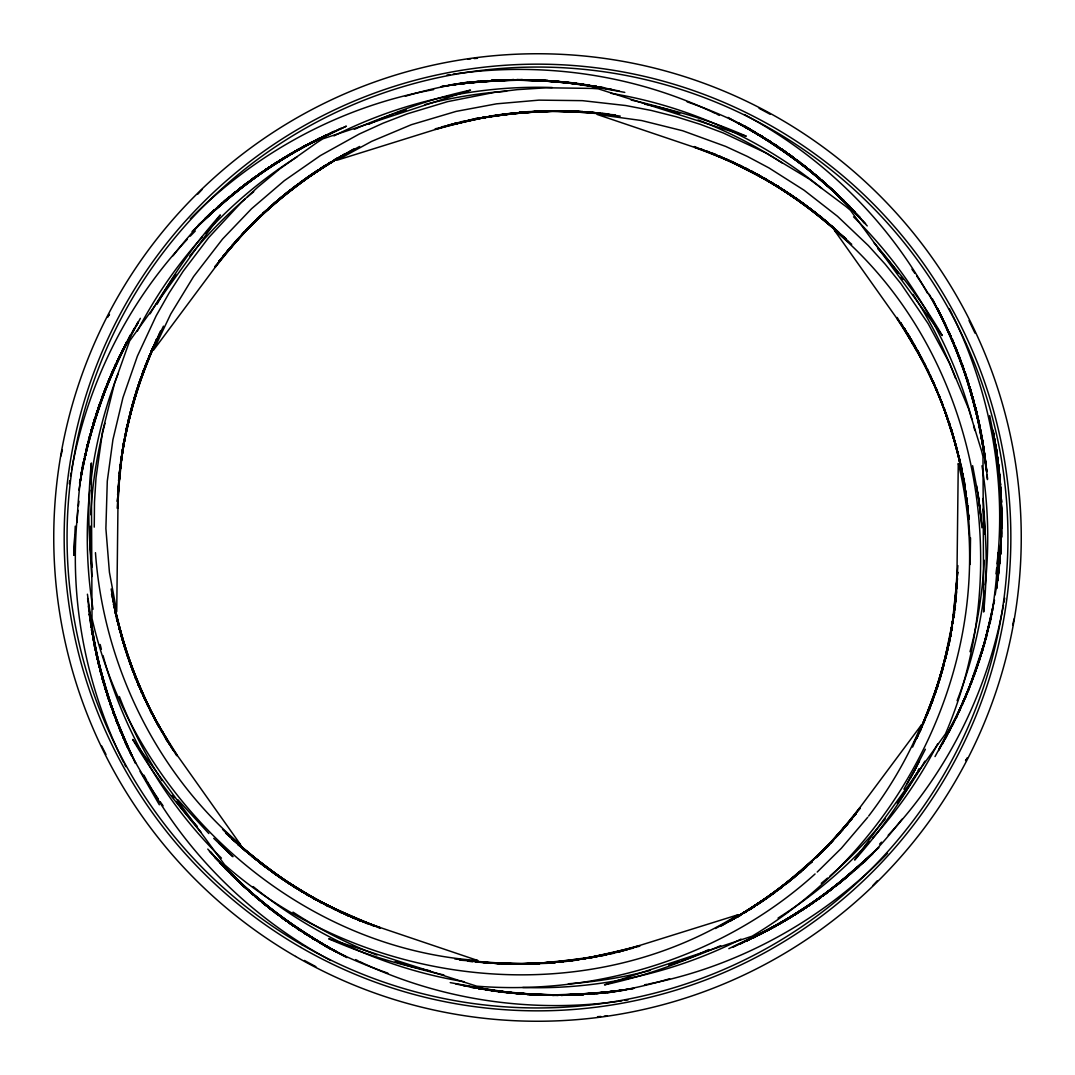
<?xml version="1.0" encoding="UTF-8"?>
<svg xmlns="http://www.w3.org/2000/svg" width="1075" height="1075" viewBox="0 0 1075 1075"><rect width="100%" height="100%" fill="white"/><g stroke="black" fill="none" stroke-linecap="round" stroke-linejoin="round"><path stroke-width="1.5" d="M970.268 556.366L970.389 537.648L970.174 564.469M118.183 487.069L116.732 611.581L109.422 572.29L105.888 528.537L107.285 481.116L112.929 439.635L122.953 397.629L137.398 356.107L156.144 315.875L169.111 292.978L183.22 271.155L208.671 237.629L241.257 202.476L257.892 187.077L280.038 168.681L317.689 142.088L322.93 138.796L470.501 90.139C435.469 97.731 401.257 109.112 368.765 124.27M956.817 587.944L958.268 463.419C1003.271 644.382 910.35 842.195 752.07 936.204L604.499 984.861C640.431 977.067 675.53 965.323 708.761 949.548M1001.591 512.775L1001.174 545.818L1001.376 510.732L1001.846 528.107L999.562 474.908L1001.833 511.068L999.28 474.774L996.31 448.893M1000.462 486.8L1001.483 518.311L1000.61 554.418L1001.564 512.896M1001.188 535.538L1001.376 510.759L1001.591 537.191L1001.43 510.45M117.887 508.26L118.814 482.46M74.766 535.296L73.853 555.332L75.25 526.186M957.019 572.505L955.353 601.153L957.865 565.611M999.871 562.991L1001.349 533.119M118.008 501.877L119.661 474.29L117.175 508.233M1001.389 531.708L998.971 571.551L1001.336 536.976L996.713 588.536L1000.691 550.884L996.525 586.48L999.212 567.707L995.208 594.811M957.167 585.122L952.652 623.796L957.731 572.034L951.577 630.42L956.696 591.801M119.634 475.352L118.586 488.829L120.628 464.373L117.323 501.541L122.698 449.108L117.995 487.835M999.562 561.217L1000.261 552.684L997.923 580.057L1001.188 542.378L997.694 578.135M956.078 591.398L953.606 617.238L957.502 578.538M997.183 563.851C1006.254 479.558 990.303 393.074 953.404 316.856M119.043 482.137L121.663 455.975L117.605 494.742M77.924 510.222C68.437 596.383 85.127 684.909 123.652 762.43M996.686 568.151L995.988 573.848M78.421 505.707L78.986 501.286M120.346 468.472L123.867 442.174L118.519 480.834M954.13 611.111L950.367 637.126L956.118 598.547L949.023 643.952L953.243 617.843M69.284 483.75L69.741 480.686M121.193 461.498L125.17 435.147L119.164 473.739L126.622 428.038L122.174 454.443M78.959 490.093L83.581 461.444L80.329 481.183L87.559 444.015L83.541 463.594L89.789 435.429L81.028 474.384L89.574 437.807L103.066 394.162L86.417 448.571L97.355 410.287L83.433 462.586M952.208 624.696L955.406 605.427L947.814 649.273L952.208 624.696L945.852 657.981L954.546 612.414L941.996 672.48L952.396 626.765L939.805 679.87L951.079 634.129L937.454 687.288L949.601 641.56L935.411 693.147L947.962 649.031L932.213 702.324L946.175 656.529L929.499 709.433L944.186 664.175L933.06 698.32L920.348 730.812M70.52 476.104L71.044 473.04M119.957 466.55C125.856 426.291 135.907 386.463 152.502 349.227L144.601 367.314L159.637 333.814L150.997 351.619L163.467 326.155M71.582 470.017C87.209 384.259 127.32 302.841 187.225 239.362M120.884 459.28L128.221 420.863L123.289 447.294L129.981 413.62L121.972 451.93L133.582 400.518L124.579 437.001L138.594 384.138L127.818 421.843L143.889 369.155L131.714 406.484L149.371 355.57L136.31 390.924L156.735 338.759L141.658 375.175L152.502 349.227M993.77 602.86L986.407 637.502M79.537 483.172L87.411 446.313L94.694 418.551L84.468 457.077L100.163 402.131L88.513 440.172L105.404 389.325L126.662 341.917L109.825 377.553L130.948 335.225M83.541 463.594L92.168 426.936L87.814 444.687M994.536 600.146L984.525 642.272L969.502 686.629L978.989 661.313L965.552 697.675M125.977 432.768L131.889 406.323L123.195 444.499L136.189 391.569M1000.193 621.337C982.725 700.887 944.038 775.854 888.192 835.235M990.465 618.824L981.878 653.143L991.378 615.948L984.525 642.272M984.203 645.363L992.655 609.633L986.635 634.546M60.872 456.136L62.377 449.82M1012.663 625.005L1014.128 618.864M83.46 462.452L87.411 446.313M135.773 393.154L126.111 429.449L141.161 376.667L129.672 414.184L146.294 363.135L133.918 398.704L152.637 347.937L138.89 383.063L160.403 331.14M979.446 660.816L989.618 623.715L982.308 649.905M976.879 668.408L987.267 632.96L979.957 657.457M974.205 675.879L985.708 639.02L977.457 665.035M971.37 683.391L983.544 646.693L974.944 672.251M935.841 690.392L942.184 671.351L923.653 723.394M968.535 690.513L980.803 655.495L972.27 679.494M926.852 715.816L939.792 679.333L919.77 732.263M930.224 705.912L937.346 686.992L916.921 738.135M962.474 704.716L976.543 668.543L966.64 693.657M927.268 713.397L934.766 694.544L916.881 738.229M959.303 711.637L973.99 675.691L955.944 718.651L971.249 682.934L960.647 707.404M114.891 366.911L103.832 392.375L119.446 356.094L98.242 407.788L112.593 370.875L93.108 423.725L106.143 386.234L90.73 431.935L109.314 378.481L95.608 415.689L115.966 363.404L101.601 398.489L123.02 348.932L106.774 384.89L121.677 352.721M912.594 747.085L929.109 709.728L913.75 743.416M952.705 725.141L968.588 689.653L957.516 714.082M949.292 731.699L965.753 696.466L945.812 738.122M118.25 359.735L130.398 335.064L112.969 370.364L125.211 345.801M925.373 749.235L910.404 778.166L919.515 761.046M942.264 744.424L959.115 711.166L938.69 749.477M134.227 328.318L116.96 361.818L140.368 318.334M938.663 750.565L956.804 716.152L944.347 739.519M138.043 321.842L119.486 356.457L127.078 342.428M917.674 771.205L919.071 768.625M935.008 756.585L950.569 728.138L948.137 732.478M157.058 304.279C174.607 272.19 195.999 242.238 220.348 214.96L129.551 341.071L114.582 383.17L102.555 431.586L96.024 477.717L94.479 502.092L94.251 527.126M907.179 783.742L916.518 766.757L903.914 789.198M916.975 772.468C899.6 803.898 878.557 833.259 854.652 860.04L945.449 733.929C1018.106 564.859 977.027 350.248 834.375 230.252L905.446 330.522M136.377 325.752L137.963 323.011M109.139 314.478L107.554 317.125L109.475 314.518M965.861 760.522L967.446 757.875L965.525 760.482M197.8 194.132L202.167 189.415M877.2 880.868L872.833 885.585M227.913 250.233L153.537 350.114L170.737 314.021L193.581 276.557L222.579 239.013L251.523 208.765L284.311 180.681L320.39 155.593L359.198 134.053L383.157 123.155L407.398 113.789L447.711 101.614L494.728 92.329L517.223 89.642L545.966 87.787L592.083 88.405L598.251 88.822L746.252 136.202C713.76 121.892 679.736 111.047 644.906 104.194M847.087 824.767L921.463 724.886C907.891 757.391 890.06 788.082 868.654 816.032M215.215 267.205L239.765 236.997L214.664 266.761M859.785 807.795L835.235 838.003L860.336 808.239M867.713 817.296L841.362 848.256L817.215 872.053M235.989 241.593L227.215 251.886L244.321 232.052L218.722 261.427L253.915 222.135L227.322 250.717M839.011 833.407L847.785 823.114L830.679 842.948L856.278 813.573L821.085 852.865L847.678 824.283M231.528 246.739L249.037 227.094L222.942 256.078M843.472 828.261L825.963 847.906L852.058 818.922M240.625 236.433L258.954 217.19L231.877 245.355M834.375 838.567L816.046 857.81L843.123 829.645M255.501 220.993L275.079 202.476L236.406 240.182M190.248 236.164L195.274 231.004M190.275 218.83C255.756 152.422 341.675 106.008 433.628 89.615M879.619 844.09L881.527 842.155M887.574 853.281C823.437 919.38 739.304 966.237 648.803 983.974M838.594 834.818L799.921 872.524L833.528 840.381M193.89 230.319L214.543 209.706L200.219 223.896L228.008 197.921L198.297 225.132L233.127 194.199L269.838 166.625L224.124 201.146L255.702 176.367L212.286 211.775M250.193 226.314L267.258 209.585L241.472 234.619M876.595 849.25L855.834 869.393L870.387 855.377L842.652 880.64L872.752 853.738L829.215 891.256L864.085 861.357M192.049 231.542L219.743 205.58L241.741 186.808L216.169 208.483M206.642 217.634L234.834 192.277L204.64 218.897L248.701 181.5L217.553 206.897L262.757 171.409L232.079 194.548M251.725 223.963L292.669 188.098L262.636 213.401L305.192 178.799L277.659 200.756L246.511 229.284L277.148 200.931M808.749 864.206L788.365 882.158L828.489 845.716L797.852 874.069M878.893 847.611L835.853 886.123L866.437 859.825L838.151 883.784L815.562 901.24L857.783 867.579M260.795 215.887L280.777 197.639M794.223 877.361L814.205 859.113M823.275 851.037L777.427 890.557L812.364 861.599L769.808 896.201L806.653 866.813L763.304 900.756L800.794 871.973L756.639 905.231L794.761 877.079L749.799 909.638L788.553 882.132L744.169 913.024L782.183 887.13L737.02 917.284L775.639 892.035L729.67 921.436L768.934 896.859L737.893 916.29L762.027 901.629L720.774 926.314M815.078 873.962C724.254 956.307 598.412 995.799 476.749 986.178L328.748 938.798C361.24 953.108 395.264 963.952 430.094 970.806M266.251 210.794L286.635 192.842L257.1 218.668L297.6 184.43L268.347 208.187L309.009 176.623L345.33 153.564L299.361 182.965L330.831 161.976L286.447 192.868L318.361 169.769L274.206 203.027L311.696 174.244L280.239 197.921L325.201 165.362L292.817 187.87L337.98 157.729L306.066 178.141L337.107 158.71L312.973 173.371L354.226 148.686M858.952 866.625L822.415 896.335L852.569 872.268M851.387 873.196L824.834 894.037L801.775 910.552L847.449 876.743L808.682 905.983L840.973 882.091L811.356 903.658L773.933 927.241L821.26 897.222L787.881 919.219L833.085 888.259L794.828 914.973L827.871 892.344L780.907 923.317L814.608 901.938L777.332 924.822L732.653 947.236L766.703 930.91L758.144 934.968M232.012 194.602L267.554 168.667L298.433 149.197L250.959 179.794L284.136 157.541L238.704 189.213M238.771 189.173L276.974 162.002L244.173 184.887L291.298 153.282L259.169 173.989L295.437 151.414L271.411 165.617L305.555 145.3L264.584 170.159L312.664 141.577L296.875 150.594L319.772 138.017L285.05 157.058L326.854 134.63L291.876 153.04L340.882 128.368L305.448 145.515L324.22 136.525M337.107 158.71L320.001 168.735L352.009 150.433L334.446 159.799L359.628 146.496M737.893 916.29L754.999 906.265L722.991 924.567L740.554 915.201L715.372 928.504M295.437 151.414L278.223 161.263L316.292 140.287M296.834 150.648L302.411 147.544M757.096 935.492L781.35 922.968L746.278 941.216L793.216 915.873L760.052 934.565L806.532 907.354L766.986 930.99L799.84 911.721L753.293 937.911L788.109 919.031L739.439 944.307L774.752 926.663L728.823 948.661M309.372 143.835L333.908 131.405L298.689 149.183L346.365 126.165L340.385 128.933M455.894 123.114L337.026 160.215L371.601 141.389L411.376 124.687L456.109 111.397L496.529 103.832L538.938 100.136L582.395 100.66L625.771 105.538L651.289 110.456L676.202 116.758L700.268 124.324L723.341 133.004L766.005 152.972L809.341 179.095L845.702 206.306L850.379 210.216L942.264 335.534C924.083 304.359 902.516 275.106 877.832 248.768M619.106 951.886L737.974 914.785C579.774 1013.47 362.947 986.205 224.621 864.784L132.736 739.466C150.917 770.641 172.484 799.894 197.168 826.232M435.577 129.417L471.428 119.849M639.423 945.583L603.572 955.151M441.516 126.904L479.531 118.129L454.08 124.136L487.633 116.96L521.268 112.311L468.297 120.104L506.97 113.802L480.592 118.21M633.484 948.096L595.469 956.871L620.92 950.864L594.408 956.79L568.03 961.198L594.408 956.79M435.173 128.812L486.182 116.906L447.993 125.076M639.827 946.188L582.045 959.223L620.409 951.657M454.08 124.136L471.428 119.836M603.572 955.164L620.92 950.864M627.007 949.924L575.138 960.257L613.664 953.31M467.088 120.991L492.955 115.777L454.591 123.343M644.597 984.781L647.392 984.27M473.779 119.553L499.862 114.743L461.336 121.69M587.367 958.04L606.703 954.896L551.26 962.716M440.925 86.752L469.6 82.278M605.4 992.722L634.075 988.248M487.633 116.96L510.719 113.507L475.19 118.667L516.497 113.13L550.454 111.249M446.985 75.075L450.062 74.618M453.126 74.175L456.203 73.718M618.797 1001.282L621.874 1000.825M624.938 1000.382L628.015 999.925M449.82 85.288L478.523 81.391L458.703 84.011L487.405 80.692L449.35 84.965L496.26 80.155L458.703 84.011M625.18 989.712L596.477 993.609L616.298 990.989L587.595 994.308L625.65 990.035L578.74 994.845L616.298 990.989M442.067 86.228L476.373 81.996L511.189 80.074L486.021 80.907M632.933 988.772L598.627 993.004L563.811 994.926L588.979 994.093M482.312 117.309L536.089 111.303L496.905 114.958L543.292 111.303M592.688 957.691L534.611 963.764M457.748 73.53C543.157 62.014 631.912 74.618 710.158 110.98M617.252 1001.47C531.843 1012.986 443.088 1000.382 364.842 964.02M501.783 114.823L528.631 111.746M546.369 963.254L573.217 960.177M523.74 112.284L489.542 116.073L540.47 111.236M467.598 59.044L470.85 58.789M604.15 1016.211L607.402 1015.956M534.53 963.764L578.095 960.042L531.883 963.711M540.389 111.236L504.363 113.95L547.78 111.263M471.898 82.237L465.26 82.735L471.629 82.278M475.204 81.996L505.048 79.792L456.499 83.85L513.783 79.604L473.981 81.781L531.077 79.738L512.842 80.047L539.61 80.047L511.458 79.993L553.101 81.337L596.544 86.336L557.441 81.337L604.204 88.338M599.796 993.004L569.952 995.208L618.501 991.15L561.217 995.396L601.019 993.219L543.923 995.262L562.158 994.953L535.39 994.953L563.542 995.007L538.387 994.63L502.173 992.185L546.624 994.913M603.102 992.762L609.74 992.265L603.371 992.722M474.801 82.049L522.463 79.59L485.981 80.894M600.199 992.951L552.537 995.41L589.019 994.106M474.115 58.534L477.448 58.305M597.552 1016.695L600.885 1016.466M531.708 963.697L570.637 961.05L527.422 963.764M543.117 111.289L511.942 113.077L552.335 111.249M527.22 963.738L563.058 961.923L524.546 963.751M547.578 111.236L519.615 112.337L551.905 111.263M522.665 963.751L555.385 962.663L523.095 963.738M553.437 111.249L527.395 111.719L556.931 111.263M521.563 963.751L547.605 963.281L518.069 963.738M509.523 80.101L491.302 80.41L519.736 80.007L556.433 81.136L530.002 80.114M565.477 994.899L583.698 994.59L555.264 994.993L518.567 993.864L544.998 994.886M512.614 80.061L548.075 80.517L511.673 79.778L564.684 81.902L533.375 80.128M562.386 994.939L526.925 994.483L563.327 995.222L510.316 993.098L541.625 994.872M546.812 111.236L535.269 111.263L582.825 111.598L558.328 111.263L585.754 112.203L567.479 110.913L595.469 113.05L575.689 111.222L603.707 113.91L583.94 111.693L611.957 114.917L592.231 112.324L620.248 116.1M528.188 963.764L539.731 963.738L489.085 962.998L511.969 963.724M561.378 111.249L543.224 110.94L598.963 112.915L589.046 112.378M513.622 963.751L531.776 964.06L489.246 962.797L507.521 964.087L479.531 961.95L499.311 963.778L471.293 961.09L491.06 963.308L454.752 958.9M563.031 111.276L585.956 112.015L551.247 110.779L579.143 111.84L585.66 112.257L559.336 110.765L615.263 114.877M528.376 80.088L572.827 82.815L536.653 80.101L588.764 85.032L554.431 81.243M485.954 962.622L476.037 962.085L523.753 964.221L495.857 963.16L489.34 962.743L515.664 964.235L459.737 960.123M531.708 80.047L580.849 83.863L541.491 80.208L569.145 82.869M543.292 994.953L513.823 992.964L478.456 988.664L517.559 993.663L470.796 986.662M602.161 113.466L607.093 113.816L602.148 113.453M472.839 961.534L467.907 961.184L472.852 961.547M587.286 112.364L595.469 113.05M479.531 961.95L487.714 962.636M505.855 992.131L533.509 994.792L494.151 991.137L538.347 994.899L486.236 989.968L520.569 993.757M549.527 80.706L584.719 84.925M490.281 990.075L525.473 994.294M576.993 83.837L604.204 87.76L566.861 82.332L592.392 86.161M498.007 991.163L470.796 987.24L508.139 992.668L482.608 988.839M611.809 89.319L574.601 83.259L624.79 92.383M463.191 985.681L500.399 991.741L450.21 982.617M619.133 90.958L582.072 84.293L596.155 86.887M455.867 984.042L492.928 990.707L478.845 988.113M759.084 108.32L770.238 114.313M315.916 966.68L304.413 960.472M707.39 151.709L597.068 114.434L641.627 120.548L682.746 130.774L725.652 146.415L747.34 156.426L768.921 167.902L804.113 190.248L837.506 216.303L868.277 245.517L885.209 264.222L900.85 283.598L928.034 323.467L949.749 363.578L968.602 408.769L981.542 450.842L982.993 456.633L983.665 612.024C987.119 577.826 987.038 543.251 983.168 509.093M708.922 152.22L716.582 154.813M358.418 920.187L366.078 922.78M367.623 923.291L477.932 960.566C291.943 947.411 132.534 797.919 92.007 618.367L91.335 462.976C87.841 497.577 87.962 532.555 91.966 567.103M694.786 147.409L730.57 161.183L694.396 146.549M380.08 927.55L355.892 918.722L374.127 925.494L339.391 911.479L373.791 926.099M712.846 153.335L748.469 169.716L700.497 148.686M362.006 920.952L319.409 901.616L354.669 918.641L317.837 900.38L287.952 883.005L311.387 896.805M380.053 928.289L325.618 904.841L361.106 921.275L313.295 898.283L348.313 915.913L300.597 890.933L335.078 909.813M718.503 156.292L742.462 166.732L706.651 150.943M343.355 913.065L367.475 923.761M736.805 164.367L730.651 161.532L753.011 172.148L719.094 155.888L771.743 182.589L725.423 158.576L760.603 176.139L736.805 164.367L766.73 179.592L731.779 161.425L761.839 177.267L791.428 194.978L744.612 167.566L779.053 186.956L738.485 164.556L785.234 190.88L751.062 170.858C781.592 187.843 810.778 207.435 836.713 230.91L815.562 212.595L846.025 238.784L802.797 202.947L834.16 227.94L789.977 194.011L822.16 217.782L819.526 215.847M711.475 111.612L715.453 113.493M359.547 961.507L363.525 963.388M716.77 114.111L719.363 115.401M355.637 959.599L358.23 960.889M308.297 895.394L330.804 907.098M308.337 895.421L341.648 912.917L295.665 887.843L328.48 906.548L285.453 880.842L244.038 849.935L288.597 883.489L259.129 862.163L301.9 891.847L270.376 870.763L315.217 899.533L281.637 878.786L321.855 903.121L275.308 874.405L240.827 846.468L262.287 864.743L231.837 838.997L275.375 874.445L308.565 895.771L262.717 865.12L295.249 887.762L251.523 856.143M729.28 118.546L755.093 132.185L737.45 122.778L762.928 136.874L745.499 127.132L770.614 141.698L739.089 123.262L778.166 146.657L745.499 127.132M345.72 956.454L319.907 942.815L337.55 952.222L312.072 938.126L329.501 947.868L304.386 933.302L335.911 951.738L296.834 928.343L329.501 947.868M744.33 114.555C820.615 155.311 885.397 217.755 927.577 293.381M330.67 960.445C254.385 919.689 189.603 857.245 147.423 781.619M728.084 117.403L768.853 141.04L813.385 172.873L767.295 139.548L799.84 162.137L752.11 130.357L785.583 151.736L744.236 125.896L792.812 156.896L759.797 134.899L806.707 167.472L774.632 144.292L810.886 171.422L844.144 200.743L802.192 164.045L832.373 189.442L788.754 154.007L819.889 178.343L781.78 149.102L826.218 183.865L796.844 160.027L838.339 195.072L808.655 169.151L829.551 187.534L855.203 212.165L828.193 185.935M346.916 957.597C304.4 935.64 265.35 907.394 230.856 874.257L260.056 900.675L219.797 862.835L246.807 889.065M807.285 206.387L764.056 177.953L797.637 199.238L757.553 174.325L803.818 203.645L770.56 181.742L816.086 212.917L783.514 189.764L828.18 222.794L796.4 198.405L838.809 232.2M807.218 206.333L777.037 185.679L816.892 213.912M251.537 856.157L281.973 879.054L237.897 844.533L268.804 869.675L225.831 833.3M837.492 231.112L809.152 207.65L851.723 244.294M251.496 892.895L272.808 910.955L242.627 885.558L286.246 920.993L255.111 896.657L300.368 930.708L268.293 907.528L315.203 940.101L282.188 918.104L330.764 949.104L289.417 923.264L322.89 944.643L275.16 912.863L307.705 935.452L261.615 902.127L293.22 925.897L248.782 891.135L278.156 914.973L236.661 879.928L266.345 905.849L239.591 882.011M240.827 846.468L255.823 859.651L228.558 835.221L243.058 848.995L222.552 829.363M836.713 230.91L821.717 217.513L848.551 241.915M835.409 192.989L814.944 174.325L849.761 206.44L821.072 179.538L846.63 203.995L867.229 225.911M245.449 887.466L225.239 868.56L253.928 895.462L228.37 871.005L207.771 849.089M213.737 838.325L232.939 856.708L218.776 843.109M828.167 185.921L846.63 203.995M228.37 871.005L246.833 889.079M841.107 198.485L860.484 217.916L832.789 190.087L851.978 209.544M233.893 876.515L214.516 857.084L242.211 884.913L223.022 865.456M865.577 223.667L838.379 195.408L850.527 208.147M208.832 833.542L177.818 799.706M209.423 851.333L236.621 879.592L224.473 866.853M862.473 220.993L864.596 223.358M210.404 851.642L212.528 854.007M969.032 320.538L975.025 333.156M105.968 754.462L101.601 745.889M907.313 333.156L910.122 337.12M165.805 739.21L167.687 741.844M169.554 744.478L240.625 844.762C155.526 772.119 103.428 663.907 95.46 552.671M897.235 318.858L917.284 350.598L907.233 334.029L920.308 356.04L900.689 322.634L920.052 356.067L936.674 390.023M177.281 755.376L156.587 722.266L176.676 755.698M897.168 317.474L926.207 367.341L907.609 333.358M149.734 708.627L138.151 684.358L153.026 715.023L166.625 738.968L153.362 716.313L172.927 750.095M159.342 804.785L140.072 771.42M910.485 339.337L923.412 361.885L904.33 328.171L913.871 345.035M163.145 733.204L150.191 710.226L169.232 744.357M143.848 775.102L146.697 780.316M929.243 294.268L943.299 320.135L933.543 301.994L950.703 336.085L932.63 299.159M159.718 727.291L147.866 705.442L165.577 738.458M916.908 350.343L929.082 373.2L911.022 338.934L931.178 377.728L914.395 344.645M156.332 721.218L144.816 699.099L161.989 732.438M124.364 763.841L125.788 766.636M153.026 715.023L141.053 691.05L158.428 726.203C138.863 689.639 124.203 650.617 114.703 610.264L130.062 663.88L118.922 627.598L135.678 678.674L123.235 642.904M949.386 308.74L952.732 315.499M923.156 361.912L934.672 385.28L917.714 350.477L926.193 367.878M135.773 763.25L122.98 737.141L131.674 755.04L119.432 728.769L127.75 746.803L116.06 720.358L131.311 755.188L109.892 703.48L127.75 746.803M944.898 322.93L960.714 360.582L941.673 317.622L954.224 344.269L937.561 308.498C954.896 343.274 968.683 379.784 978.008 417.53L961.95 363.256L973.977 401.539L965.229 374.1M154.934 719.847L132.601 670.558L148.175 706.678L127.428 656.207L116.503 618.192L132.709 671.069L120.924 635.016L138.662 685.89L124.996 648.843L144.91 699.892L129.954 663.45L151.508 713.33L135.329 677.519L146.536 702.096M920.979 356.443L937.373 391.502M135.41 763.384L112.888 711.932L128.059 748.522L117.108 721.903L104.49 686.71L123.746 738.834M929.176 373.966L939.993 397.831L924.178 362.53M945.57 325.671L957.57 352.439L941.646 316.48L949.279 333.72M932.079 380.187L942.533 404.281L927.308 368.752M930.359 375.067L947.344 417.463L933.342 381.504M952.813 341.756L963.684 368.712L949.198 332.336L969.139 384.998L955.581 346.903L971.625 393.195L958.833 355.005L976.06 409.468L965.229 372.716M123.733 738.794L107.083 695.055L120.803 732.129L106.076 690.311M956.159 349.792L966.479 376.801L952.168 338.827L962.367 365.957M940.343 399.483L949.615 424.195L936.231 388.048M942.923 406.122L951.792 431.021L939.039 394.7M123.222 642.89L141.739 692.958L127.428 656.207L115.912 613.503L120.279 632.893L112.593 597.23L116.221 616.808L111.155 588.992M947.841 419.801L945.409 412.867L955.823 444.942L944.374 408.325M941.794 401.553L957.14 450.156M87.411 594.206L95.93 652.538L89.212 613.865L99.021 664.713L114.353 715.869L102.085 678.365L117.484 723.999L99.881 670.101L110.953 706.235M110.953 706.221L95.984 653.721L106.129 691.776L92.786 637.556L101.184 674.307M946.793 414.99L957.61 451.728M965.229 372.729L978.64 422.166L974.783 404.509L984.082 452.414L980.01 427.259M105.646 688.954L97.838 661.891L108.696 699.771L94.304 645.605L103.751 683.821L91.442 629.587L99.169 666.446L93.942 640.982M949.306 422.341L959.438 459.186L952.195 433.359L961.063 466.416L951.617 429.476L959.921 462.599L966.385 496.059L959.666 458.891L967.419 503.785L957.838 451.446M956.333 447.953L962.582 473.752L953.807 436.732M115.912 613.503L122.523 640.794L113.439 603.841L124.902 648.601L111.531 594.112M978.64 422.166L972.647 396.621L981.408 433.521L967.446 379.126L979.795 425.539L969.946 387.094L982.859 441.435L979.002 423.778L984.122 449.175L976.382 410.61L986.178 464.373L980.024 427.299M95.473 648.816L101.184 674.321M958.188 455.249L963.617 479.517L955.89 444.056M989.685 415.622L996.78 450.936L993.152 432.177L998.998 467.867L993.125 430.228L1000.597 485L996.31 448.853M978.962 423.711L985.238 456.862L978.156 418.242L986.971 471.777L981.193 433.037L986.407 471.28M972.633 465.69L978.734 498.249M90.246 621.686L97.637 660.265L91.348 625.516M966.828 497.618L968.454 516.309L964.369 481.882L969.018 519.171L961.399 466.59L968.051 509.792M88.338 606.139L94.372 644.893L90.287 617.91M976.584 485.712L980.454 511.566L977.686 492.323M997.291 457.56L996.055 449.041L999.871 476.413L994.697 438.721M965.605 492.726L962.931 474.102L966.694 500.52M87.599 598.506L92.759 635.701L90.649 619.912M987.629 479.033L982.483 440.266L983.329 446.904M978.68 498.854L980.951 516.524M986.796 474.599L987.387 479.584M981.757 524.6L979.567 505.304L981.932 527.798M998.366 466.147L1001.174 493.653L997.398 455.894L1000.046 483.454M999.28 474.774L1001.577 502.347L998.514 464.575L1001.913 519.776L1001.094 500.883L1001.363 509.227M967.836 505.572L969.986 540.282M1001.363 499.432L1001.363 502.67M90.743 551.609A2578.737 1004.386 15.6 0 1 90.381 526.212M1003.459 605.144A2398.674 1056.282 9.9 0 1 1000.126 621.323M1004.722 598.103A2398.674 1056.282 9.9 0 1 1003.983 602.242M997.882 552.577A460.637 460.637 0 0 1 991.983 612.535M991.701 614.188A460.637 460.637 0 0 1 990.236 622.425M901.925 819.244A460.637 460.637 0 0 1 864.394 862.029M669.617 978.774A460.637 460.637 0 0 1 614.188 991.701M610.882 992.252A460.637 460.637 0 0 1 607.577 992.776M387.847 973.144A460.637 460.637 0 0 1 335.266 951.362M333.774 950.623A460.637 460.637 0 0 1 324.798 946.081M163.077 805.807A460.637 460.637 0 0 1 160.175 801.708M158.267 798.953A460.637 460.637 0 0 1 132.05 756.115M131.258 754.637A460.637 460.637 0 0 1 125.117 742.731M77.118 522.423A460.637 460.637 0 0 1 81.727 470.743M82.224 467.423A460.637 460.637 0 0 1 82.748 464.118M173.075 255.756A460.637 460.637 0 0 1 210.606 212.971M405.382 96.226A460.637 460.637 0 0 1 460.812 83.299M464.118 82.748A460.637 460.637 0 0 1 467.423 82.224M687.153 101.856A460.637 460.637 0 0 1 739.734 123.638M741.226 124.377A460.637 460.637 0 0 1 750.202 128.919M911.923 269.193A460.637 460.637 0 0 1 914.825 273.292M916.733 276.047A460.637 460.637 0 0 1 942.157 317.407M984.257 560.263A447.334 447.334 0 0 1 970.013 651.705M924.903 761.167A447.334 447.334 0 0 1 897.289 803.321M885.357 818.76A447.334 447.334 0 0 1 829.994 875.964M827.522 878.087A447.334 447.334 0 0 1 821.287 883.301M720.64 945.637A447.334 447.334 0 0 1 681.295 961.104M679.749 961.614A447.334 447.334 0 0 1 668.905 965.108M650.133 970.429A447.334 447.334 0 0 1 568.379 983.773M443.854 974.931A447.334 447.334 0 0 1 395.251 961.614M376.882 955.017A447.334 447.334 0 0 1 293.045 912.137M201.173 832.453A447.334 447.334 0 0 1 176.743 802.017M173.881 798.067A447.334 447.334 0 0 1 172 795.419M161.976 780.598A447.334 447.334 0 0 1 119.406 696.6M91.859 576.482A447.334 447.334 0 0 1 90.179 540.752M90.743 514.737A447.334 447.334 0 0 1 104.987 423.295M150.097 313.833A447.334 447.334 0 0 1 175.789 274.3M189.643 256.24A447.334 447.334 0 0 1 245.006 199.036M247.478 196.913A447.334 447.334 0 0 1 253.713 191.699M354.36 129.363A447.334 447.334 0 0 1 393.705 113.896M395.251 113.386A447.334 447.334 0 0 1 406.095 109.892M424.867 104.571A447.334 447.334 0 0 1 506.621 91.227M631.146 100.069A447.334 447.334 0 0 1 679.749 113.386M698.118 119.983A447.334 447.334 0 0 1 781.955 162.863M873.827 242.547A447.334 447.334 0 0 1 898.257 272.983M901.119 276.933A447.334 447.334 0 0 1 903 279.581M913.024 294.402A447.334 447.334 0 0 1 955.594 378.4M983.141 498.518A447.334 447.334 0 0 1 984.821 534.248M981.972 465.771A450.223 450.223 0 0 1 985.224 584.881M984.485 591.398A450.223 450.223 0 0 1 957.113 700.685M937.615 743.94A450.223 450.223 0 0 1 872.739 838.03M869.447 841.671A450.223 450.223 0 0 1 867.216 844.077M866.101 845.272A450.223 450.223 0 0 1 778.031 918.09M741.024 939.107A450.223 450.223 0 0 1 625.341 979.083M623.728 979.392A450.223 450.223 0 0 1 522.773 987.482M464.158 981.717A450.223 450.223 0 0 1 253.149 886.566M221.463 858.173A450.223 450.223 0 0 1 103.039 655.602M101.373 649.273A450.223 450.223 0 0 1 100.177 644.516M93.028 609.229A450.223 450.223 0 0 1 89.776 490.119M90.515 483.602A450.223 450.223 0 0 1 117.887 374.315M137.385 331.06A450.223 450.223 0 0 1 202.261 236.97M205.553 233.329A450.223 450.223 0 0 1 207.784 230.923M208.899 229.728A450.223 450.223 0 0 1 296.969 156.91M333.976 135.893A450.223 450.223 0 0 1 449.659 95.917M451.272 95.608A450.223 450.223 0 0 1 552.227 87.518M610.842 93.283A450.223 450.223 0 0 1 821.851 188.434M853.537 216.828A450.223 450.223 0 0 1 971.961 419.398M973.627 425.727A450.223 450.223 0 0 1 974.823 430.484M932.025 702.123L920.845 728.407L932.025 702.123M525.057 79.926L516.793 79.604L525.07 79.953M558.207 995.396L549.943 995.074L558.207 995.396M295.625 956.441A483.75 483.75 0 0 0 1021.25 537.5A483.75 483.75 0 0 0 295.625 118.559A483.75 483.75 0 0 0 295.625 956.441M302.277 944.925A470.46 470.46 0 0 0 1007.96 537.5A470.46 470.46 0 0 0 302.277 130.075A470.46 470.46 0 0 0 302.277 944.925M300.825 947.424A473.349 473.349 0 0 0 1010.849 537.5A473.349 473.349 0 0 0 300.825 127.576A473.349 473.349 0 0 0 300.825 947.424"/></g></svg>
